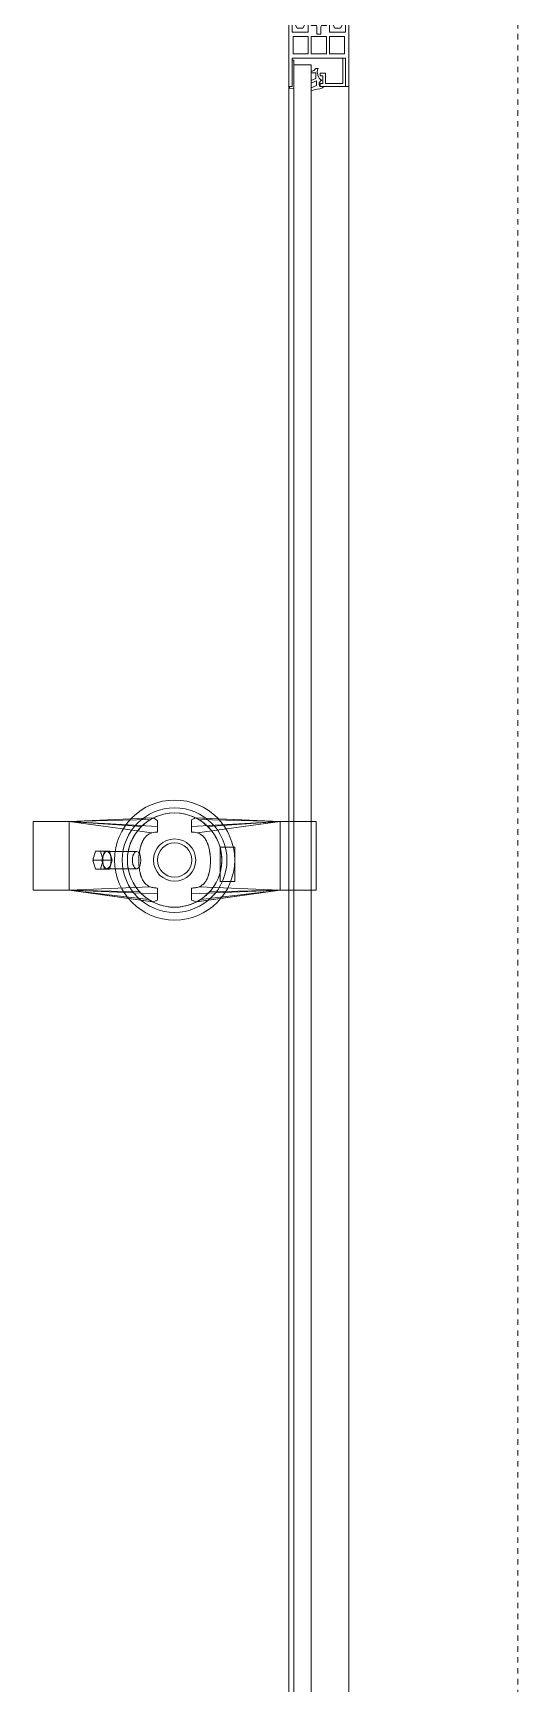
# Model space of a CAD drawing. Header units: millimetres. Extents: x -21807 to 26525, y -2564 to 60640.
# Drawn here: x -14066 to -13784, y 51887 to 52849 of the extents above; entities that cross this region are included whole.
import ezdxf

# ---------------------------------------------------------------- set-up
doc = ezdxf.new("R2010")
doc.units = ezdxf.units.MM
doc.linetypes.add('Dash', pattern=[6.35, 3.175, -3.175])
for name, color, linetype, lineweight in [('A-DETL-GENF', 7, 'Continuous', 5), ('A-GENM', 7, 'Continuous', 5), ('P-PIPE', 7, 'Continuous', 5)]:
    doc.layers.add(name, color=color, linetype=linetype, lineweight=lineweight)
doc.layers.add('A-DOOR', color=5, linetype='Continuous', lineweight=9, true_color=0x0000ff)
doc.layers.add('A-DOOR-HDLN', color=5, linetype='Dash', lineweight=9, true_color=0x0000ff)

# ---------------------------------------------------------------- blocks, each defined once
blk = doc.blocks.new('Automatic-Door_Single_Gilgen_SL-PSXP_Without-Side-Panel_On-Wall - Automatic-Door_Single_Gilgen_SL-PSXP_Without-Side-Panel_On-Wall-1196725-MẶT BẰNG PHÂN VÙNG ÁP SUẤT')
at = {"layer": 'A-DETL-GENF', "color": 254, "lineweight": 9, "true_color": 0xcccccc}
for p, q in [((-545, -25), (-545, -29.5)), ((-543.8, -28), (-543.8, -26.5)), ((-543.8, -26.5), (-541, -26.5)), ((-542.71, -28), (-543.8, -28)), ((-543.58, -29.5), (-542.71, -28)), ((-541, -28), (-532.58, -28)), ((-531.42, -28), (-518.5, -28)), ((-513, -28), (-511, -28)), ((-511, -28), (-511, -31.2)), ((-509.5, -31.2), (-509.5, -28)), ((510, -28), (510, -31.2)), ((511.5, -31.2), (511.5, -28)), ((511.5, -28), (513.5, -28)), ((513.5, -28), (513.5, -29.7)), ((518.5, -28), (531.42, -28)), ((532.58, -28), (541, -28)), ((541, -26.5), (543.8, -26.5)), ((543.8, -28), (542.71, -28)), ((542.71, -28), (543.58, -29.5)), ((543.8, -26.5), (543.8, -28)), ((545, -29.5), (545, -25)), ((-545, -29.5), (-543.58, -29.5)), ((-518.5, -29.7), (-520.1, -29.7)), ((-520.1, -29.7), (-519.5, -30.3)), ((-519.5, -30.3), (-513, -30.3)), ((-511, -31.2), (-509.5, -31.2)), ((500, -34.08), (500, -36.92)), ((500, -38.08), (500, -40.92)), ((510, -31.2), (511.5, -31.2)), ((513.07, -30.1), (511.98, -30.73)), ((512.2, -31.55), (512.2, -33.1)), ((512.2, -33.1), (513.2, -33.1)), ((514.07, -30.6), (513.07, -30.1)), ((513.2, -33.1), (513.2, -31.6)), ((513.2, -31.6), (518.8, -31.6)), ((518.28, -30.6), (514.07, -30.6)), ((514.1, -30.3), (519.5, -30.3)), ((519.1, -30.3), (518.28, -30.6)), ((520.1, -29.7), (518.5, -29.7)), ((520.5, -30.3), (519.1, -30.3)), ((519.5, -30.3), (520.1, -29.7)), ((543.58, -29.5), (545, -29.5)), ((-515.32, -45), (-520, -45)), ((-520, -45), (-520, -46.4)), ((-514.5, -44.7), (-515.32, -45)), ((-513.5, -44.7), (-514.5, -44.7)), ((-512.79, -45.2), (-513.5, -44.7)), ((-511, -45.2), (-512.79, -45.2)), ((-509.5, -43.8), (-511, -43.8)), ((-511, -43.8), (-511, -45.2)), ((-510, -46.4), (-510, -48.14)), ((-509.5, -45.2), (-509.5, -43.8)), ((-508.5, -45.2), (-509.5, -45.2)), ((-508.5, -48.56), (-508.5, -45.2)), ((510, -45.2), (509, -45.2)), ((509, -45.2), (509, -48.56)), ((511.5, -43.8), (510, -43.8)), ((510, -43.8), (510, -45.2)), ((510.5, -48.14), (510.5, -46.4)), ((511.5, -45.2), (511.5, -43.8)), ((513.36, -45.2), (511.5, -45.2)), ((511.98, -44.47), (513.07, -45.1)), ((513.2, -42.1), (512.2, -42.1)), ((512.2, -42.1), (512.2, -43.71)), ((513.07, -45.1), (514.07, -44.6)), ((513.2, -43.6), (513.2, -42.1)), ((518.8, -43.6), (513.2, -43.6)), ((514, -44.7), (513.36, -45.2)), ((515, -44.7), (514, -44.7)), ((514.07, -44.6), (518.32, -44.6)), ((515.74, -45), (515, -44.7)), ((518.32, -44.6), (519.1, -44.9)), ((519.1, -44.9), (520.5, -44.9)), ((-535.76, -51.5), (-543, -51.5)), ((-543, -51.5), (-543, -101.5)), ((-540.5, -66.5), (-540.5, -53.5)), ((-540.5, -53.5), (-534.51, -53.5)), ((-519, -51.5), (-535.76, -51.5)), ((-534.51, -53.5), (-534.51, -55.1)), ((-534.51, -55.1), (-531.56, -55.1)), ((-533.01, -54.1), (-533.01, -52.9)), ((-533.01, -52.9), (-525.16, -52.9)), ((-531.56, -54.1), (-533.01, -54.1)), ((-531.18, -55.1), (-532.88, -55.1)), ((-532.88, -55.1), (-532.88, -56.1)), ((-532.88, -56.1), (-530.02, -56.1)), ((-525.58, -53.1), (-532.58, -53.1)), ((-532.58, -53.1), (-532.58, -54.1)), ((-532.58, -54.1), (-531.18, -54.1)), ((-531.56, -55.1), (-531.56, -54.1)), ((-531.18, -54.1), (-531.18, -55.1)), ((-530.38, -54.1), (-527.78, -54.1)), ((-530.38, -55.1), (-530.38, -54.1)), ((-527.78, -55.1), (-530.38, -55.1)), ((-529.11, -56.14), (-529.98, -61.12)), ((-529.28, -60.64), (-528.49, -56.1)), ((-528.49, -56.1), (-526.06, -56.1)), ((-527.78, -54.1), (-527.78, -55.1)), ((-526.98, -55.1), (-526.98, -54.1)), ((-526.98, -54.1), (-525.58, -54.1)), ((-526.14, -55.1), (-526.98, -55.1)), ((-526.06, -56.1), (-526.92, -61.05)), ((-526.89, -65.52), (-525.25, -56.16)), ((-525.16, -54.1), (-526.71, -54.1)), ((-526.71, -54.1), (-526.71, -55.1)), ((-526.71, -55.1), (-525, -55.1)), ((-525.58, -54.1), (-525.58, -53.1)), ((-525.16, -52.9), (-525.16, -54.1)), ((-525, -55.1), (-519, -52.84)), ((-519, -52.84), (-519, -51.5)), ((-502, -53.3), (-503.76, -53.3)), ((-503.34, -54.8), (-502, -54.8)), ((-502, -54.8), (-502, -57.3)), ((502, -54.8), (503.84, -54.8)), ((504.26, -53.3), (502.5, -53.3)), ((-530.11, -66.5), (-540.5, -66.5)), ((-528.8, -65.7), (-530.11, -66.5)), ((-529.98, -61.12), (-527.02, -61.64)), ((-526.92, -61.05), (-529.28, -60.64)), ((-528, -65.7), (-528.8, -65.7)), ((-528, -66.5), (-528, -65.7)), ((-525, -66.5), (-528, -66.5)), ((-527.02, -61.64), (-527.67, -65.38)), ((-527.67, -65.38), (-526.89, -65.52)), ((-524.2, -65.7), (-525, -65.7)), ((-525, -65.7), (-525, -66.5)), ((-522.89, -66.5), (-524.2, -65.7)), ((-519, -57.9), (-523, -60.21)), ((-523, -60.21), (-523, -61.5)), ((-503, -66.5), (-522.89, -66.5)), ((-517, -57.9), (-519, -57.9)), ((-518.5, -60.1), (-518.5, -58.9)), ((-518.5, -58.9), (-517, -58.9)), ((-517, -58.9), (-517, -57.9)), ((-509.25, -57.9), (-512.5, -57.9)), ((-512.5, -57.9), (-512.5, -58.9)), ((-512.5, -58.9), (-511, -58.9)), ((-511, -58.9), (-511, -60.1)), ((-509.5, -60.5), (-509.5, -59.3)), ((-508, -60.5), (-509.5, -60.5)), ((-502, -60.5), (-503.5, -60.5)), ((-503.5, -60.5), (-503.5, -61.5)), ((-503.5, -61.5), (-501.5, -61.5)), ((-503, -68.5), (-503, -66.5)), ((-501.99, -66.9), (-503, -66.9)), ((-503, -66.9), (-503, -68.5)), ((-502, -59.3), (-502, -60.5)), ((-501.76, -69.5), (-501.99, -66.9)), ((444.99, -66.9), (444.76, -69.5)), ((446, -66.9), (444.99, -66.9)), ((486, -66.49), (446, -66.49)), ((446, -66.49), (446, -68.5)), ((446, -68.5), (446, -66.9)), ((486, -70.6), (486, -66.49)), ((486, -66.99), (486, -70.6)), ((487.5, -66.99), (486, -66.99)), ((-540.5, -99.5), (-540.5, -68.5)), ((-540.5, -68.5), (-534.5, -68.5)), ((-534.5, -68.5), (-534.5, -99.5)), ((-532, -77.8), (-532, -69)), ((-532, -69), (-522, -69)), ((-522, -69), (-522, -77.8)), ((-519.5, -99.5), (-519.5, -68.5)), ((-519.5, -68.5), (-503, -68.5)), ((-503, -68.5), (-518.26, -68.5)), ((-518.26, -68.5), (-518.26, -69.5)), ((-518.26, -69.5), (-501.76, -69.5)), ((444.76, -69.5), (461.26, -69.5)), ((461.26, -68.5), (446, -68.5)), ((446, -68.5), (462.5, -68.5)), ((461.26, -69.5), (461.26, -68.5)), ((462.5, -68.5), (462.5, -99.5)), ((465, -77.8), (465, -69)), ((465, -69), (475, -69)), ((475, -69), (475, -77.8)), ((477.5, -77.8), (477.5, -68.5)), ((477.5, -68.5), (484, -68.5)), ((483.16, -69.56), (480, -71.39)), ((480, -71.39), (480, -74.61)), ((480, -74.61), (483.16, -76.44)), ((484, -70.6), (483.86, -69.81)), ((483.86, -76.19), (484, -75.4)), ((484, -68.5), (484, -70.6)), ((486, -70.6), (484, -70.6)), ((484, -70.6), (486, -70.6)), ((484, -75.4), (486, -75.4)), ((486, -75.4), (484, -75.4)), ((484, -75.4), (484, -77.8)), ((486, -75.4), (486, -92.6)), ((486, -81.6), (486, -75.4)), ((488, -86.24), (488, -73.35)), ((488, -73.35), (494.77, -78.09)), ((488.5, -68.96), (488.5, -67.99)), ((495.63, -76.86), (491.06, -73.66)), ((502, -70.6), (502, -67.5)), ((502, -77.5), (502, -75.4)), ((506, -71.39), (502.84, -69.56)), ((502.84, -76.44), (506, -74.62)), ((510, -67.5), (510, -72)), ((510, -73), (510, -77.5)), ((-530.5, -77.8), (-532, -77.8)), ((-532, -88.4), (-532, -79.6)), ((-532, -79.6), (-530.5, -79.6)), ((-530.5, -79.6), (-530.5, -77.8)), ((-522, -77.8), (-523.5, -77.8)), ((-523.5, -77.8), (-523.5, -79.6)), ((-523.5, -79.6), (-522, -79.6)), ((-522, -79.6), (-522, -88.4)), ((-513.44, -82.17), (-513.44, -83.52)), ((-510.89, -79.5), (-511.9, -79.5)), ((-510.89, -82.3), (-510.89, -79.5)), ((-507.6, -82.3), (-510.89, -82.3)), ((-509.1, -84.71), (-510.7, -84.71)), ((-510.7, -84.71), (-510.7, -87.91)), ((-509.1, -86.31), (-509.1, -84.71)), ((-504.6, -86.31), (-509.1, -86.31)), ((-506.35, -79.5), (-507.6, -82.3)), ((-504.82, -79.5), (-506.35, -79.5)), ((-506.18, -82.56), (-504.82, -79.5)), ((-503.44, -82.56), (-506.18, -82.56)), ((-503, -84.71), (-504.6, -84.71)), ((-504.6, -84.71), (-504.6, -86.31)), ((-502.08, -79.5), (-503.44, -82.56)), ((-503, -99.5), (-503, -84.71)), ((-503, -84.71), (-503, -86.73)), ((-500.42, -79.5), (-502.08, -79.5)), ((445.08, -79.5), (443.42, -79.5)), ((446.44, -82.56), (445.08, -79.5)), ((447.6, -84.71), (446, -84.71)), ((446, -84.71), (446, -99.5)), ((446, -86.73), (446, -84.71)), ((449.18, -82.56), (446.44, -82.56)), ((447.6, -86.31), (447.6, -84.71)), ((452.1, -86.31), (447.6, -86.31)), ((449.35, -79.5), (447.82, -79.5)), ((447.82, -79.5), (449.18, -82.56)), ((450.6, -82.3), (449.35, -79.5)), ((453.89, -82.3), (450.6, -82.3)), ((453.7, -84.71), (452.1, -84.71)), ((452.1, -84.71), (452.1, -86.31)), ((453.7, -87.91), (453.7, -84.71)), ((454.9, -79.5), (453.89, -79.5)), ((453.89, -79.5), (453.89, -82.3)), ((456.44, -83.52), (456.44, -82.17)), ((475, -77.8), (465, -77.8)), ((465, -79.6), (475, -79.6)), ((465, -88.4), (465, -79.6)), ((475, -79.6), (475, -88.4)), ((476.5, -85.1), (476.5, -82.9)), ((476.5, -82.9), (480.76, -82.9)), ((480.76, -85.1), (476.5, -85.1)), ((484, -77.8), (477.5, -77.8)), ((480.76, -82.9), (481.5, -82.56)), ((481.5, -85.44), (480.76, -85.1)), ((481.5, -82.56), (481.5, -79.6)), ((481.5, -79.6), (484, -79.6)), ((481.5, -88.4), (481.5, -85.44)), ((484, -79.6), (484, -81.6)), ((484, -81.6), (486, -81.6)), ((486, -86.4), (484, -86.4)), ((484, -86.4), (484, -88.4)), ((486, -92.6), (486, -86.4)), ((494.87, -80.47), (488, -86.24)), ((510, -79), (510, -83.5)), ((510, -84.5), (510, -89)), ((-522, -88.4), (-532, -88.4)), ((-532, -99), (-532, -90.2)), ((-532, -90.2), (-522, -90.2)), ((-522, -90.2), (-522, -99)), ((-510.7, -87.91), (-504.6, -87.91)), ((-504.6, -87.91), (-504.6, -97.9)), ((447.6, -97.9), (447.6, -87.91)), ((447.6, -87.91), (453.7, -87.91)), ((475, -88.4), (465, -88.4)), ((465, -99), (465, -90.2)), ((465, -90.2), (475, -90.2)), ((475, -90.2), (475, -99)), ((477.5, -99.5), (477.5, -90.2)), ((477.5, -90.2), (484, -90.2)), ((483.16, -91.56), (480, -93.39)), ((480, -93.39), (480, -96.61)), ((484, -88.4), (481.5, -88.4)), ((484, -92.6), (483.86, -91.81)), ((484, -90.2), (484, -92.6)), ((486, -92.6), (484, -92.6)), ((484, -92.6), (486, -92.6)), ((488, -99), (488, -92.53)), ((488, -92.53), (494.51, -97.08)), ((495.37, -95.85), (489.78, -91.94)), ((502, -92.6), (502, -90.5)), ((506, -93.39), (502.84, -91.56)), ((-543, -101.5), (-503, -101.5)), ((-534.5, -99.5), (-540.5, -99.5)), ((-522, -99), (-532, -99)), ((-504.6, -97.9), (-519.5, -97.9)), ((-519.5, -97.9), (-519.5, -99.5)), ((-519.5, -99.5), (-503, -99.5)), ((-503, -99.5), (-519.5, -99.5)), ((-503, -101.5), (-503, -99.5)), ((446, -99.5), (462.5, -99.5)), ((448, -99.5), (446, -99.5)), ((446, -99.5), (446, -101.49)), ((446, -101.49), (486, -101.49)), ((462.5, -97.9), (447.6, -97.9)), ((450, -99.5), (448, -99.5)), ((462.5, -99.5), (450, -99.5)), ((462.5, -99.5), (462.5, -97.9)), ((475, -99), (465, -99)), ((484, -99.5), (477.5, -99.5)), ((480, -96.61), (483.16, -98.44)), ((483.86, -98.19), (484, -97.4)), ((484, -97.4), (486, -97.4)), ((486, -97.4), (484, -97.4)), ((484, -97.4), (484, -99.5)), ((486, -97.4), (486, -100.99)), ((486, -101.49), (486, -97.4)), ((486, -100.99), (496.5, -100.99)), ((495.87, -99), (488, -99)), ((498.5, -101), (500, -101)), ((502, -99.5), (502, -97.4)), ((502.84, -98.44), (506, -96.61)), ((-1571.99, -159.72), (-1571.99, -124.43)), ((-1541.32, -122.5), (-1570.06, -122.5)), ((-1539.99, -126.5), (-1539.99, -123.83)), ((-1539.99, -126.5), (-1565, -126.5)), ((-1565, -126.5), (-1565, -136.5)), ((-1565, -136.5), (-1539.99, -136.5)), ((-1539.99, -157.58), (-1539.99, -136.5)), ((-591, -138.76), (-591, -153.75)), ((-527.26, -136.5), (-588.74, -136.5)), ((-555.1, -141.16), (-560.9, -141.16)), ((-525, -153.75), (-525, -138.76)), ((-560.9, -151.36), (-555.1, -151.36)), ((-1570.21, -161.5), (-1543.91, -161.5))]:
    blk.add_line(p, q, dxfattribs=at)
at = {"layer": 'A-DETL-GENF', "color": 254, "lineweight": 9, "true_color": 0xd9d9d9}
for p, q in [((-500, -25), (-545, -25)), ((-541, -26.5), (-541, -28)), ((-518.5, -28), (-518.5, -29.7)), ((-513, -30.3), (-513, -28)), ((-509.5, -28), (-504, -28)), ((-500, -60), (-500, -25)), ((500, -25), (500, -32.92)), ((545, -25), (500, -25)), ((504.5, -28), (510, -28)), ((518.5, -29.7), (518.5, -28)), ((541, -28), (541, -26.5)), ((-502, -30), (-502, -53.3)), ((502.5, -53.3), (502.5, -30.39)), ((513.5, -29.7), (514.1, -30.3)), ((518.8, -31.6), (518.8, -43.6)), ((520.5, -44.9), (520.5, -30.39)), ((-520, -46.4), (-510, -46.4)), ((500, -42.08), (500, -67)), ((510.5, -46.4), (518.5, -46.4)), ((520.5, -45), (515.74, -45)), ((518.5, -46.4), (518.5, -99.5)), ((520.5, -101.5), (520.5, -45)), ((-508.21, -57.3), (-509.25, -57.9)), ((-508.97, -50.62), (-505.82, -53.77)), ((-504.46, -53.01), (-508.21, -49.26)), ((-502, -57.3), (-508.21, -57.3)), ((502, -66), (502, -54.8)), ((508.71, -49.26), (504.96, -53.01)), ((506.32, -53.77), (509.47, -50.62)), ((-523, -61.5), (-508, -61.5)), ((-511, -60.1), (-518.5, -60.1)), ((-509.5, -59.3), (-502, -59.3)), ((-508, -61.5), (-508, -60.5)), ((500, -67), (489.5, -67)), ((512, -66), (502, -66)), ((512, -99.5), (512, -66)), ((490.13, -69), (498, -69)), ((490.63, -72.14), (496.22, -76.06)), ((498, -75.47), (491.49, -70.92)), ((498, -69), (498, -75.47)), ((500, -70.6), (502, -70.6)), ((502, -70.6), (500, -70.6)), ((502, -75.4), (500, -75.4)), ((500, -75.4), (502, -75.4)), ((502, -67.5), (510, -67.5)), ((506, -74.62), (506, -71.39)), ((496.43, -81.12), (490.16, -86.38)), ((490.16, -86.37), (495.84, -81.61)), ((491.13, -87.53), (498, -81.76)), ((498, -81.76), (498, -94.65)), ((500, -79), (510, -79)), ((500, -89), (500, -79)), ((510, -77.5), (502, -77.5)), ((490.37, -91.14), (494.94, -94.34)), ((498, -94.65), (491.23, -89.91)), ((510, -89), (500, -89)), ((500, -92.6), (502, -92.6)), ((502, -92.6), (500, -92.6)), ((502, -90.5), (510, -90.5)), ((506, -96.61), (506, -93.39)), ((510, -90.5), (510, -99.5)), ((502, -97.4), (500, -97.4)), ((500, -97.4), (502, -97.4)), ((500, -101.5), (520.5, -101.5)), ((510, -99.5), (502, -99.5)), ((518.5, -99.5), (512, -99.5))]:
    blk.add_line(p, q, dxfattribs=at)
at = {"layer": 'A-DETL-GENF', "color": 254, "lineweight": 9, "true_color": 0xe8e8e8}
blk.add_line((502.5, -30.39), (502.5, -30), dxfattribs=at)
at = {"layer": 'A-DETL-GENF', "color": 254, "lineweight": 9, "true_color": 0xe1e1e1}
for p, q in [((520.5, -30.39), (520.5, -30.3)), ((500, -67), (500, -70.6)), ((500, -70.6), (500, -67)), ((500, -75.4), (500, -79)), ((500, -79), (500, -75.4)), ((500, -89), (500, -92.6)), ((500, -92.6), (500, -89)), ((500, -97.4), (500, -101)), ((500, -101), (500, -97.4))]:
    blk.add_line(p, q, dxfattribs=at)
at = {"layer": 'A-DETL-GENF', "color": 254, "lineweight": 9, "true_color": 0xd9d9d9}
for centre, radius, start, end in [((-532, -28), 0.583, 165, 180), ((-532, -28), 0.583, 150, 165), ((-532, -28), 0.583, 45, 75), ((-504, -30), 2, 75, 90), ((504.5, -30), 2, 90, 105), ((532, -28), 0.583, 105, 135), ((532, -28), 0.583, 0, 30), ((-504, -30), 2, 360, 15), ((499.86, -33.5), 0.6, 62.532, 76.428), ((499.71, -37.5), 0.649, 338.71203, 7.09599), ((499.86, -33.5), 0.6, 20.844, 34.74), ((499.86, -33.5), 0.6, 325.26, 20.844), ((504.5, -30), 2, 165, 180), ((499.88, -41.5), 0.595, 21.36351, 49.84819), ((499.88, -41.5), 0.595, 338.63649, 7.12117), ((509.81, -72.5), 0.536, 54.99941, 68.74927), ((509.81, -72.5), 0.536, 41.24956, 54.99941), ((494.5, -78.83), 3, 349.72569, 2.96758), ((509.86, -84), 0.52, 29.59951, 73.99878), ((509.86, -84), 0.52, 286.00122, 330.40049), ((509.86, -84), 0.52, 345.20024, 14.79976), ((496.5, -99.99), 1, 347.87282, 0.85162), ((498.5, -100), 1, 173.8982, 228.81352)]:
    blk.add_arc(centre, radius, start, end, dxfattribs=at)
at = {"layer": 'A-DETL-GENF', "color": 254, "lineweight": 9, "true_color": 0xcccccc}
for centre, radius, start, end in [((-532, -28), 0.583, 120, 150), ((-532, -28), 0.583, 360, 45), ((-504, -30), 2, 45, 75), ((-504, -30), 2, 15, 45), ((504.5, -30), 2, 105, 165), ((532, -28), 0.583, 135, 180), ((532, -28), 0.583, 30, 60), ((499.86, -33.5), 0.6, 283.572, 325.26), ((499.71, -37.5), 0.649, 49.67193, 63.86391), ((499.71, -37.5), 0.649, 296.13609, 338.71203), ((499.71, -37.5), 0.649, 35.47995, 49.67193), ((499.86, -33.5), 0.6, 34.74, 62.532), ((499.71, -37.5), 0.649, 21.28797, 35.47995), ((512.85, -30.93), 0.89, 166.51503, 223.48497), ((499.88, -41.5), 0.595, 64.09053, 78.33287), ((499.88, -41.5), 0.595, 49.84819, 64.09053), ((499.88, -41.5), 0.595, 295.90947, 338.63649), ((512.82, -44.3), 0.859, 136.36603, 191.63397), ((-529.56, -56.06), 0.462, 350.10694, 184.81212), ((-526.14, -56), 0.9, 350.10694, 90), ((-506.5, -48.14), 3.5, 180.00002, 225), ((-507.5, -48.56), 1, 180, 225), ((-503.34, -51.3), 3.5, 225, 270), ((-503.76, -52.3), 1, 225, 270), ((503.84, -51.3), 3.5, 270, 315), ((504.26, -52.3), 1, 270, 315), ((508, -48.56), 1, 315, 359.99998), ((507, -48.14), 3.5, 315, 359.99998), ((-501.5, -60), 1.5, 269.96305, 295.68789), ((-501.5, -60), 1.5, 295.68789, 321.41273), ((-501.5, -60), 1.5, 321.41273, 360), ((487.5, -67.99), 1, 0, 90), ((489.5, -68), 1, 90, 180.85162), ((483.4, -69.99), 0.492, 21.22805, 120), ((483.4, -76.01), 0.492, 240, 338.77195), ((493.5, -68.05), 5, 179.61915, 235), ((494.5, -68.74), 6, 182.13348, 235), ((493.5, -68.05), 3.5, 195.78163, 235), ((493.91, -79.31), 3, 325, 55), ((494.5, -78.52), 3, 357.03242, 55), ((502.86, -75.56), 0.878, 169.75283, 268.70523), ((502.96, -70.52), 0.96, 96.72068, 184.93036), ((509.81, -72.5), 0.536, 291.25073, 305.00059), ((509.81, -72.5), 0.536, 305.00059, 346.25015), ((509.81, -72.5), 0.536, 27.49971, 41.24956), ((509.81, -72.5), 0.536, 346.25015, 27.49971), ((-514.48, -79.79), 2.6, 293.55554, 6.44446), ((-511.18, -88.76), 5.7, 32.02599, 113.40666), ((-504.39, -86.13), 1.99, 45.60863, 168.38542), ((-504.23, -84.37), 2.66, 297.60745, 356.99135), ((-486.78, -85.29), 14.82, 157.00865, 176.99135), ((429.78, -85.29), 14.82, 3.00865, 22.99135), ((447.23, -84.37), 2.66, 183.00865, 242.39255), ((447.39, -86.14), 1.99, 11.61458, 134.39137), ((454.18, -88.76), 5.7, 66.59334, 147.97401), ((457.48, -79.79), 2.6, 173.55554, 246.44446), ((492.09, -88.68), 3, 130, 235), ((493.91, -79.32), 1.5, 310, 55), ((494.5, -78.83), 3, 310, 349.72569), ((483.4, -91.99), 0.492, 21.22805, 120), ((491.61, -89.32), 3.19, 129.69379, 235), ((492.09, -88.68), 1.5, 130, 235), ((491.5, -99.25), 6, 353.8982, 55), ((492.29, -100.06), 5.21, 0.85162, 53.76752), ((502.94, -92.5), 0.943, 95.65101, 186.21555), ((483.4, -98.01), 0.492, 240, 338.77195), ((492.5, -99.95), 3.5, 15.78163, 55), ((496.5, -99.99), 1, 270, 347.87282), ((498.5, -100), 1, 228.81352, 270), ((502.95, -97.49), 0.952, 174.76216, 263.74958), ((-1570.06, -124.43), 1.93, 90, 180), ((-1541.32, -123.83), 1.33, 0, 90), ((-588.74, -138.76), 2.26, 90, 180), ((-560.9, -146.26), 5.1, 90, 270), ((-555.1, -146.26), 5.1, 270, 90), ((-527.26, -138.76), 2.26, 0, 90), ((-587.31, -152.29), 3.96, 201.56918, 248.43082), ((-528.69, -152.29), 3.96, 291.56918, 338.43082), ((-1570.21, -159.72), 1.78, 180, 270), ((-1543.91, -157.58), 3.92, 270, 0), ((-558, 30.71), 189.21, 260.64054, 279.35946)]:
    blk.add_arc(centre, radius, start, end, dxfattribs=at)
at = {"layer": 'A-DETL-GENF', "color": 254, "lineweight": 9, "true_color": 0xe1e1e1}
for centre, radius, start, end in [((-532, -28), 0.583, 105, 120), ((-532, -28), 0.583, 90, 105), ((-532, -28), 0.583, 75, 90), ((532, -28), 0.583, 90, 105), ((532, -28), 0.583, 75, 90), ((532, -28), 0.583, 60, 75), ((499.71, -37.5), 0.649, 7.09599, 21.28797), ((499.88, -41.5), 0.595, 281.66713, 295.90947), ((499.88, -41.5), 0.595, 7.12117, 21.36351), ((493.91, -79.31), 3, 310, 325), ((509.86, -84), 0.52, 14.79976, 29.59951), ((509.86, -84), 0.52, 330.40049, 345.20024)]:
    blk.add_arc(centre, radius, start, end, dxfattribs=at)
at = {"layer": 'A-DOOR-HDLN', "color": 254, "lineweight": 13, "true_color": 0xccccff}
for p, q in [((-1565, -25), (-1565, -200)), ((535, -27.89), (535, -200)), ((-1565, -200), (535, -200))]:
    blk.add_line(p, q, dxfattribs=at)
at = {"layer": 'A-DOOR-HDLN', "color": 254, "lineweight": 13, "true_color": 0xd9d9f7}
blk.add_line((535, -25), (535, -26.86), dxfattribs=at)
at = {"layer": 'A-GENM', "color": 254, "lineweight": 9, "true_color": 0xcccccc}
for p, q in [((-503, -66.5), (446, -66.5)), ((458.5, -69.5), (-514.5, -69.5)), ((-514.5, -69.5), (-514.5, -79.5)), ((458.5, -79.5), (458.5, -69.5)), ((-514.5, -79.5), (458.5, -79.5)), ((-503, -101.5), (446, -101.5)), ((-525, -126.5), (-1565, -126.5)), ((-1565, -126.5), (-1565, -136.5)), ((-525, -136.5), (-525, -126.5)), ((-1565, -136.5), (-525, -136.5))]:
    blk.add_line(p, q, dxfattribs=at)
blk = doc.blocks.new('AK-SGS-M3-A_rvt-1-MẶT BẰNG PHÂN VÙNG ÁP SUẤT')
at = {"layer": 'A-DOOR', "color": 9, "lineweight": 13, "true_color": 0xaaaad4, "rotation": 89.99999999999993}
blk.add_blockref('Automatic-Door_Single_Gilgen_SL-PSXP_Without-Side-Panel_On-Wall - Automatic-Door_Single_Gilgen_SL-PSXP_Without-Side-Panel_On-Wall-1196725-MẶT BẰNG PHÂN VÙNG ÁP SUẤT', (-13983.59, 52371.94), dxfattribs=at)
blk = doc.blocks.new('PG_DongHoDoNuoc - ĐẦU NỐI ĐỒNG HỒ ĐO CHÊNH ÁP-V156-MẶT BẰNG PHÂN VÙNG ÁP SUẤT')
at = {"layer": 'P-PIPE', "color": 251, "true_color": 0x666666}
for p, q in [((-61.5, 22.5), (-82.5, 22.5)), ((-82.5, 22.5), (-82.5, 2.5)), ((-61.5, 22.5), (-82.5, 22.5)), ((-82.5, 22.5), (-82.5, 2.5)), ((-61.5, 22.5), (-12.32, 24.58)), ((-61.5, 22.5), (-12.32, 24.58)), ((-61.5, 22.5), (-12.32, 24.58)), ((-61.5, 22.5), (-12.32, 24.58)), ((-61.5, 22.5), (-12.32, 24.58)), ((-61.5, 22.5), (-12.32, 24.58)), ((-14.17, 23.57), (-61.5, 22.5)), ((-14.17, 23.57), (-61.5, 22.5)), ((-61.5, 2.5), (-61.5, 22.5)), ((-61.5, 22.5), (-61.5, -17.5)), ((-19.38, 19.51), (-61.5, 22.5)), ((-9.89, 19.58), (-61.5, 22.5)), ((-13.21, 15.91), (-61.5, 22.5)), ((-61.5, 22.5), (-61.5, -17.5)), ((-61.5, 2.5), (-61.5, 22.5)), ((-61.5, 22.5), (-61.5, -17.5)), ((-19.38, 19.51), (-61.5, 22.5)), ((-9.89, 19.58), (-61.5, 22.5)), ((-13.21, 15.91), (-61.5, 22.5)), ((-61.5, 22.5), (-61.5, -17.5)), ((-9.89, 19.58), (-9.89, 22.9)), ((-9.89, 19.58), (-9.89, 22.9)), ((-9.89, 16.28), (-9.89, 19.58)), ((-9.89, 16.28), (-9.89, 19.58)), ((9.89, 23.37), (9.89, 19.58)), ((9.89, 23.37), (9.89, 19.58)), ((61.5, 22.5), (9.89, 19.58)), ((61.5, 22.5), (9.89, 19.58)), ((9.89, 19.58), (9.89, 16.27)), ((9.89, 19.58), (9.89, 16.27)), ((11.87, 24.6), (61.5, 22.5)), ((11.87, 24.6), (61.5, 22.5)), ((12.32, 24.58), (61.5, 22.5)), ((12.32, 24.58), (61.5, 22.5)), ((61.5, 22.5), (13.21, 15.91)), ((61.5, 22.5), (13.21, 15.91)), ((61.5, 22.5), (14.17, 23.57)), ((61.5, 22.5), (14.17, 23.57)), ((61.5, 22.5), (19.38, 19.51)), ((61.5, 22.5), (19.38, 19.51)), ((82.5, 22.5), (61.5, 22.5)), ((61.5, 22.5), (61.5, 2.5)), ((61.5, -17.5), (61.5, 22.5)), ((61.5, -17.5), (61.5, 22.5)), ((82.5, 22.5), (61.5, 22.5)), ((61.5, 22.5), (61.5, 2.5)), ((61.5, -17.5), (61.5, 22.5)), ((61.5, -17.5), (61.5, 22.5)), ((82.5, 2.5), (82.5, 22.5)), ((82.5, 2.5), (82.5, 22.5)), ((-82.5, 2.5), (-82.5, -17.5)), ((-82.5, 2.5), (-82.5, -17.5)), ((-61.5, -17.5), (-61.5, 2.5)), ((-61.5, -17.5), (-61.5, 2.5)), ((-46.1, 5.2), (-47.6, 0)), ((-46.1, 5.2), (-47.6, 0)), ((-43.1, 5.2), (-46.1, 5.2)), ((-40.91, 5.2), (-46.1, 5.2)), ((-43.1, 5.2), (-46.1, 5.2)), ((-40.91, 5.2), (-46.1, 5.2)), ((-41.6, 0), (-43.1, 5.2)), ((-43.1, 5.2), (-37.91, 5.2)), ((-41.6, 0), (-43.1, 5.2)), ((-43.1, 5.2), (-37.91, 5.2)), ((-42.41, 0), (-40.91, 5.2)), ((-42.41, 0), (-40.91, 5.2)), ((-40.91, 5.2), (-37.91, 5.2)), ((-40.91, 5.2), (-37.91, 5.2)), ((-22.09, 5), (-39.41, 5)), ((-22.09, 5), (-39.41, 5)), ((-37.91, 5.2), (-36.41, 0)), ((-37.91, 5.2), (-36.41, 0)), ((26.46, -12.5), (26.46, 7.5)), ((26.46, 7.5), (35, 7.5)), ((35, 7.5), (26.46, 7.5)), ((26.46, 7.5), (26.46, -12.5)), ((26.46, -12.5), (26.46, 7.5)), ((26.46, 7.5), (35, 7.5)), ((35, 7.5), (26.46, 7.5)), ((26.46, 7.5), (26.46, -12.5)), ((35, 7.5), (35, -12.5)), ((35, -12.5), (35, 7.5)), ((35, 7.5), (35, -12.5)), ((35, -12.5), (35, 7.5)), ((61.5, 2.5), (61.5, -17.5)), ((61.5, 2.5), (61.5, -17.5)), ((82.5, -17.5), (82.5, 2.5)), ((82.5, -17.5), (82.5, 2.5)), ((-47.6, 0), (-46.1, -5.2)), ((-47.6, 0), (-42.41, 0)), ((-47.6, 0), (-46.1, -5.2)), ((-47.6, 0), (-42.41, 0)), ((-46.1, -5.2), (-43.1, -5.2)), ((-46.1, -5.2), (-40.91, -5.2)), ((-46.1, -5.2), (-43.1, -5.2)), ((-46.1, -5.2), (-40.91, -5.2)), ((-43.1, -5.2), (-41.6, 0)), ((-43.1, -5.2), (-41.6, 0)), ((-43.1, -5.2), (-37.91, -5.2)), ((-43.1, -5.2), (-37.91, -5.2)), ((-40.91, -5.2), (-42.41, 0)), ((-40.91, -5.2), (-42.41, 0)), ((-41.6, 0), (-36.41, 0)), ((-41.6, 0), (-36.41, 0)), ((-37.91, -5.2), (-40.91, -5.2)), ((-37.91, -5.2), (-40.91, -5.2)), ((-39.41, -5), (-22.09, -5)), ((-39.41, -5), (-22.09, -5)), ((-36.41, 0), (-37.91, -5.2)), ((-36.41, 0), (-37.91, -5.2)), ((-82.5, -17.5), (-61.5, -17.5)), ((-82.5, -17.5), (-61.5, -17.5)), ((-14.27, -15.63), (-61.5, -17.5)), ((-14.27, -15.63), (-61.5, -17.5)), ((-12.95, -24.26), (-61.5, -17.5)), ((-12.95, -24.26), (-61.5, -17.5)), ((-14.99, -23.06), (-61.5, -17.5)), ((-20.28, -18.57), (-61.5, -17.5)), ((-9.89, -19.58), (-61.5, -17.5)), ((-61.5, -17.5), (-12.47, -24.33)), ((-12.95, -24.26), (-61.5, -17.5)), ((-12.95, -24.26), (-61.5, -17.5)), ((-14.99, -23.06), (-61.5, -17.5)), ((-20.28, -18.57), (-61.5, -17.5)), ((-9.89, -19.58), (-61.5, -17.5)), ((-61.5, -17.5), (-12.47, -24.33)), ((-9.89, -19.58), (-9.89, -16.27)), ((-9.89, -19.58), (-9.89, -16.27)), ((9.89, -16.27), (9.89, -19.58)), ((9.89, -16.27), (9.89, -19.58)), ((61.5, -17.5), (9.89, -19.58)), ((61.5, -17.5), (9.89, -19.58)), ((12.47, -24.33), (61.5, -17.5)), ((12.47, -24.33), (61.5, -17.5)), ((61.5, -17.5), (12.95, -24.26)), ((61.5, -17.5), (12.95, -24.26)), ((61.5, -17.5), (14.27, -15.63)), ((61.5, -17.5), (14.27, -15.63)), ((61.5, -17.5), (14.99, -23.06)), ((61.5, -17.5), (14.99, -23.06)), ((61.5, -17.5), (20.28, -18.57)), ((61.5, -17.5), (20.28, -18.57)), ((35, -12.5), (26.46, -12.5)), ((26.46, -12.5), (35, -12.5)), ((35, -12.5), (26.46, -12.5)), ((26.46, -12.5), (35, -12.5)), ((61.5, -17.5), (82.5, -17.5)), ((61.5, -17.5), (82.5, -17.5)), ((-9.89, -23.37), (-9.89, -19.58)), ((-9.89, -23.37), (-9.89, -19.58)), ((9.89, -19.58), (9.89, -23.37)), ((9.89, -19.58), (9.89, -23.37))]:
    blk.add_line(p, q, dxfattribs=at)
for radius, start, end in [(35, 0, 180), (35, 0, 180), (35, 0, 180), (35, 0, 180), (30.5, 0, 180), (30.5, 0, 180), (30.5, 0, 180), (30.5, 0, 180), (27.5, 0, 180), (27.5, 0, 180), (27.5, 0, 180), (27.5, 0, 180), (27.5, 63.37819, 116.69802), (27.5, 63.37819, 116.69802), (12.32, 0, 180), (12.32, 0, 180), (10, 360, 180), (10, 360, 180), (35, 180, 0), (35, 180, 0), (35, 180, 0), (35, 180, 0), (30.5, 180, 0), (30.5, 180, 0), (30.5, 180, 0), (30.5, 180, 0), (27.5, 180, 0), (27.5, 180, 0), (27.5, 180, 0), (27.5, 180, 0), (12.32, 180, 0), (12.32, 180, 0), (10, 180, 360), (10, 180, 360), (27.5, 241.91795, 298.08205), (27.5, 241.91795, 298.08205)]:
    blk.add_arc((0, 0), radius, start, end, dxfattribs=at)
for centre, start_param, end_param in [((-39.41, 0), 0, 3.141593), ((-39.41, 0), 0, 3.141593), ((-39.41, 0), 3.141593, 6.283185), ((-39.41, 0), 3.141593, 6.283185), ((-22.09, 0), 0, 3.141593), ((-22.09, 0), 0, 3.141593), ((-22.09, 0), 3.141593, 6.283185), ((-22.09, 0), 3.141593, 6.283185)]:
    blk.add_ellipse(centre, major_axis=(0, 5), ratio=0.5, start_param=start_param, end_param=end_param, dxfattribs=at)
for points, knots in [([(-27.5, 0), (-27.5, 0.92), (-27.41, 2.76), (-27.06, 5.02), (-26.66, 6.8), (-26.29, 8.11), (-25.93, 9.18), (-25.61, 10.03), (-25.36, 10.65), (-25.09, 11.26), (-24.72, 12.07), (-24.22, 13.05), (-23.67, 14), (-23.21, 14.76), (-22.84, 15.32), (-22.46, 15.87), (-21.93, 16.6), (-20.95, 17.85), (-20.03, 18.87), (-19.38, 19.51)], [-1, -1, -1, -1, -0.875, -0.75, -0.6875, -0.625, -0.5625, -0.53125, -0.5, -0.46875, -0.4375, -0.375, -0.3125, -0.28125, -0.25, -0.21875, -0.1875, -0.125, 0, 0, 0, 0]), ([(-27.5, 0), (-27.5, 0.92), (-27.41, 2.76), (-27.06, 5.02), (-26.66, 6.8), (-26.29, 8.11), (-25.93, 9.18), (-25.61, 10.03), (-25.36, 10.65), (-25.09, 11.26), (-24.72, 12.07), (-24.22, 13.05), (-23.67, 14), (-23.21, 14.76), (-22.84, 15.32), (-22.46, 15.87), (-21.93, 16.6), (-20.95, 17.85), (-20.03, 18.87), (-19.38, 19.51)], [-1, -1, -1, -1, -0.875, -0.75, -0.6875, -0.625, -0.5625, -0.53125, -0.5, -0.46875, -0.4375, -0.375, -0.3125, -0.28125, -0.25, -0.21875, -0.1875, -0.125, 0, 0, 0, 0]), ([(-19.38, 19.51), (-18.84, 20.04), (-18.13, 20.7), (-17.29, 21.39), (-16.98, 21.63), (-16.75, 21.81), (-16.51, 21.99), (-16.28, 22.17), (-16.04, 22.34), (-15.81, 22.5), (-15.57, 22.67), (-15.34, 22.83), (-15.11, 22.98), (-14.89, 23.12), (-14.69, 23.25), (-14.44, 23.4), (-14.27, 23.51), (-14.17, 23.57)], [-1, -1, -1, -1, -0.666667, -0.583333, -0.541667, -0.5, -0.458333, -0.416667, -0.375, -0.333333, -0.291667, -0.25, -0.208333, -0.166667, -0.125, -0.083333, 0, 0, 0, 0]), ([(-19.38, 19.51), (-18.84, 20.04), (-18.13, 20.7), (-17.29, 21.39), (-16.98, 21.63), (-16.75, 21.81), (-16.51, 21.99), (-16.28, 22.17), (-16.04, 22.34), (-15.81, 22.5), (-15.57, 22.67), (-15.34, 22.83), (-15.11, 22.98), (-14.89, 23.12), (-14.69, 23.25), (-14.44, 23.4), (-14.27, 23.51), (-14.17, 23.57)], [-1, -1, -1, -1, -0.666667, -0.583333, -0.541667, -0.5, -0.458333, -0.416667, -0.375, -0.333333, -0.291667, -0.25, -0.208333, -0.166667, -0.125, -0.083333, 0, 0, 0, 0]), ([(14.17, 23.57), (14.43, 23.41), (14.75, 23.21), (15.15, 22.95), (15.42, 22.77), (15.76, 22.53), (16.11, 22.29), (16.38, 22.09), (16.79, 21.79), (17.84, 20.96), (18.76, 20.13), (19.38, 19.51)], [-1, -1, -1, -1, -0.85, -0.8125, -0.775, -0.7, -0.625, -0.5875, -0.55, -0.4, 0, 0, 0, 0]), ([(14.17, 23.57), (14.43, 23.41), (14.75, 23.21), (15.15, 22.95), (15.42, 22.77), (15.76, 22.53), (16.11, 22.29), (16.38, 22.09), (16.79, 21.79), (17.84, 20.96), (18.76, 20.13), (19.38, 19.51)], [-1, -1, -1, -1, -0.85, -0.8125, -0.775, -0.7, -0.625, -0.5875, -0.55, -0.4, 0, 0, 0, 0]), ([(19.38, 19.51), (20.03, 18.87), (20.95, 17.85), (21.93, 16.6), (22.46, 15.88), (22.84, 15.32), (23.21, 14.76), (23.67, 14.01), (24.22, 13.06), (24.71, 12.08), (25.09, 11.28), (25.35, 10.66), (25.6, 10.04), (25.92, 9.2), (26.28, 8.13), (26.65, 6.81), (27.06, 5.04), (27.41, 2.77), (27.5, 0.93), (27.5, 0)], [-1, -1, -1, -1, -0.875, -0.8125, -0.78125, -0.75, -0.71875, -0.6875, -0.625, -0.5625, -0.53125, -0.5, -0.46875, -0.4375, -0.375, -0.3125, -0.25, -0.125, 0, 0, 0, 0]), ([(19.38, 19.51), (20.03, 18.87), (20.95, 17.85), (21.93, 16.6), (22.46, 15.88), (22.84, 15.32), (23.21, 14.76), (23.67, 14.01), (24.22, 13.06), (24.71, 12.08), (25.09, 11.28), (25.35, 10.66), (25.6, 10.04), (25.92, 9.2), (26.28, 8.13), (26.65, 6.81), (27.06, 5.04), (27.41, 2.77), (27.5, 0.93), (27.5, 0)], [-1, -1, -1, -1, -0.875, -0.8125, -0.78125, -0.75, -0.71875, -0.6875, -0.625, -0.5625, -0.53125, -0.5, -0.46875, -0.4375, -0.375, -0.3125, -0.25, -0.125, 0, 0, 0, 0]), ([(-13.21, 15.91), (-13.57, 15.79), (-14.27, 15.51), (-15.27, 14.95), (-16.04, 14.38), (-16.54, 13.93), (-16.81, 13.65), (-17.02, 13.44), (-17.21, 13.23), (-17.46, 12.92), (-17.86, 12.36), (-18.26, 11.67), (-18.62, 10.96), (-18.86, 10.41), (-19.05, 9.95), (-19.2, 9.58), (-19.31, 9.31), (-19.42, 9.03), (-19.55, 8.66), (-19.77, 8.01), (-20.02, 7.06), (-20.22, 6.1), (-20.37, 5.33), (-20.47, 4.75), (-20.56, 4.17), (-20.67, 3.38), (-20.82, 2), (-20.87, 0.81), (-20.87, 0)], [-1, -1, -1, -1, -0.9375, -0.875, -0.8125, -0.78125, -0.765625, -0.75, -0.734375, -0.71875, -0.6875, -0.625, -0.59375, -0.5625, -0.53125, -0.515625, -0.5, -0.484375, -0.46875, -0.4375, -0.375, -0.3125, -0.28125, -0.25, -0.21875, -0.1875, -0.125, 0, 0, 0, 0]), ([(-13.21, 15.91), (-13.57, 15.79), (-14.27, 15.51), (-15.27, 14.95), (-16.04, 14.38), (-16.54, 13.93), (-16.81, 13.65), (-17.02, 13.44), (-17.21, 13.23), (-17.46, 12.92), (-17.86, 12.36), (-18.26, 11.67), (-18.62, 10.96), (-18.86, 10.41), (-19.05, 9.95), (-19.2, 9.58), (-19.31, 9.31), (-19.42, 9.03), (-19.55, 8.66), (-19.77, 8.01), (-20.02, 7.06), (-20.22, 6.1), (-20.37, 5.33), (-20.47, 4.75), (-20.56, 4.17), (-20.67, 3.38), (-20.82, 2), (-20.87, 0.81), (-20.87, 0)], [-1, -1, -1, -1, -0.9375, -0.875, -0.8125, -0.78125, -0.765625, -0.75, -0.734375, -0.71875, -0.6875, -0.625, -0.59375, -0.5625, -0.53125, -0.515625, -0.5, -0.484375, -0.46875, -0.4375, -0.375, -0.3125, -0.28125, -0.25, -0.21875, -0.1875, -0.125, 0, 0, 0, 0]), ([(20.87, 0), (20.87, 0.81), (20.82, 2), (20.67, 3.38), (20.56, 4.17), (20.47, 4.75), (20.37, 5.33), (20.22, 6.1), (20.02, 7.06), (19.77, 8.01), (19.55, 8.66), (19.42, 9.03), (19.31, 9.31), (19.2, 9.58), (19.05, 9.95), (18.86, 10.41), (18.62, 10.96), (18.26, 11.67), (17.86, 12.36), (17.46, 12.92), (17.21, 13.23), (17.02, 13.44), (16.81, 13.65), (16.54, 13.93), (16.04, 14.38), (15.27, 14.95), (14.27, 15.51), (13.57, 15.79), (13.21, 15.91)], [-1, -1, -1, -1, -0.875, -0.8125, -0.78125, -0.75, -0.71875, -0.6875, -0.625, -0.5625, -0.53125, -0.515625, -0.5, -0.484375, -0.46875, -0.4375, -0.40625, -0.375, -0.3125, -0.28125, -0.265625, -0.25, -0.234375, -0.21875, -0.1875, -0.125, -0.0625, 0, 0, 0, 0]), ([(20.87, 0), (20.87, 0.81), (20.82, 2), (20.67, 3.38), (20.56, 4.17), (20.47, 4.75), (20.37, 5.33), (20.22, 6.1), (20.02, 7.06), (19.77, 8.01), (19.55, 8.66), (19.42, 9.03), (19.31, 9.31), (19.2, 9.58), (19.05, 9.95), (18.86, 10.41), (18.62, 10.96), (18.26, 11.67), (17.86, 12.36), (17.46, 12.92), (17.21, 13.23), (17.02, 13.44), (16.81, 13.65), (16.54, 13.93), (16.04, 14.38), (15.27, 14.95), (14.27, 15.51), (13.57, 15.79), (13.21, 15.91)], [-1, -1, -1, -1, -0.875, -0.8125, -0.78125, -0.75, -0.71875, -0.6875, -0.625, -0.5625, -0.53125, -0.515625, -0.5, -0.484375, -0.46875, -0.4375, -0.40625, -0.375, -0.3125, -0.28125, -0.265625, -0.25, -0.234375, -0.21875, -0.1875, -0.125, -0.0625, 0, 0, 0, 0]), ([(-20.28, -18.57), (-21.05, -17.73), (-22.13, -16.4), (-23.23, -14.74), (-23.81, -13.77), (-24.22, -13.03), (-24.61, -12.28), (-25.09, -11.27), (-25.64, -9.99), (-26.11, -8.67), (-26.43, -7.59), (-26.66, -6.78), (-26.85, -5.95), (-27.08, -4.84), (-27.39, -2.87), (-27.5, -1.15), (-27.5, 0)], [-1, -1, -1, -1, -0.833333, -0.75, -0.708333, -0.666667, -0.625, -0.583333, -0.5, -0.416667, -0.375, -0.333333, -0.291667, -0.25, -0.166667, 0, 0, 0, 0]), ([(-20.28, -18.57), (-21.05, -17.73), (-22.13, -16.4), (-23.23, -14.74), (-23.81, -13.77), (-24.22, -13.03), (-24.61, -12.28), (-25.09, -11.27), (-25.64, -9.99), (-26.11, -8.67), (-26.43, -7.59), (-26.66, -6.78), (-26.85, -5.95), (-27.08, -4.84), (-27.39, -2.87), (-27.5, -1.15), (-27.5, 0)], [-1, -1, -1, -1, -0.833333, -0.75, -0.708333, -0.666667, -0.625, -0.583333, -0.5, -0.416667, -0.375, -0.333333, -0.291667, -0.25, -0.166667, 0, 0, 0, 0]), ([(-20.87, 0), (-20.9, -0.77), (-20.88, -1.91), (-20.78, -3.23), (-20.7, -3.98), (-20.63, -4.53), (-20.55, -5.09), (-20.44, -5.82), (-20.28, -6.74), (-20.08, -7.64), (-19.9, -8.27), (-19.79, -8.62), (-19.7, -8.89), (-19.61, -9.16), (-19.48, -9.51), (-19.26, -10.13), (-18.9, -11.01), (-18.46, -11.86), (-18.11, -12.42), (-17.89, -12.72), (-17.72, -12.94), (-17.54, -13.16), (-17.3, -13.44), (-16.85, -13.9), (-16.15, -14.51), (-15.25, -15.14), (-14.6, -15.48), (-14.27, -15.63)], [-1, -1, -1, -1, -0.875, -0.8125, -0.78125, -0.75, -0.71875, -0.6875, -0.625, -0.5625, -0.53125, -0.515625, -0.5, -0.484375, -0.46875, -0.4375, -0.375, -0.3125, -0.28125, -0.265625, -0.25, -0.234375, -0.21875, -0.1875, -0.125, -0.0625, 0, 0, 0, 0]), ([(-20.87, 0), (-20.9, -0.77), (-20.88, -1.91), (-20.78, -3.23), (-20.7, -3.98), (-20.63, -4.53), (-20.55, -5.09), (-20.44, -5.82), (-20.28, -6.74), (-20.08, -7.64), (-19.9, -8.27), (-19.79, -8.62), (-19.7, -8.89), (-19.61, -9.16), (-19.48, -9.51), (-19.26, -10.13), (-18.9, -11.01), (-18.46, -11.86), (-18.11, -12.42), (-17.89, -12.72), (-17.72, -12.94), (-17.54, -13.16), (-17.3, -13.44), (-16.85, -13.9), (-16.15, -14.51), (-15.25, -15.14), (-14.6, -15.48), (-14.27, -15.63)], [-1, -1, -1, -1, -0.875, -0.8125, -0.78125, -0.75, -0.71875, -0.6875, -0.625, -0.5625, -0.53125, -0.515625, -0.5, -0.484375, -0.46875, -0.4375, -0.375, -0.3125, -0.28125, -0.265625, -0.25, -0.234375, -0.21875, -0.1875, -0.125, -0.0625, 0, 0, 0, 0]), ([(14.27, -15.63), (14.6, -15.48), (15.25, -15.14), (16.15, -14.51), (16.85, -13.9), (17.3, -13.44), (17.54, -13.16), (17.72, -12.94), (17.89, -12.72), (18.11, -12.42), (18.46, -11.86), (18.9, -11.01), (19.26, -10.13), (19.48, -9.51), (19.61, -9.16), (19.7, -8.89), (19.79, -8.62), (19.9, -8.27), (20.08, -7.64), (20.28, -6.74), (20.44, -5.82), (20.55, -5.09), (20.63, -4.53), (20.7, -3.98), (20.78, -3.23), (20.88, -1.91), (20.9, -0.77), (20.87, 0)], [-1, -1, -1, -1, -0.9375, -0.875, -0.8125, -0.78125, -0.765625, -0.75, -0.734375, -0.71875, -0.6875, -0.625, -0.5625, -0.53125, -0.515625, -0.5, -0.484375, -0.46875, -0.4375, -0.375, -0.3125, -0.28125, -0.25, -0.21875, -0.1875, -0.125, 0, 0, 0, 0]), ([(14.27, -15.63), (14.6, -15.48), (15.25, -15.14), (16.15, -14.51), (16.85, -13.9), (17.3, -13.44), (17.54, -13.16), (17.72, -12.94), (17.89, -12.72), (18.11, -12.42), (18.46, -11.86), (18.9, -11.01), (19.26, -10.13), (19.48, -9.51), (19.61, -9.16), (19.7, -8.89), (19.79, -8.62), (19.9, -8.27), (20.08, -7.64), (20.28, -6.74), (20.44, -5.82), (20.55, -5.09), (20.63, -4.53), (20.7, -3.98), (20.78, -3.23), (20.88, -1.91), (20.9, -0.77), (20.87, 0)], [-1, -1, -1, -1, -0.9375, -0.875, -0.8125, -0.78125, -0.765625, -0.75, -0.734375, -0.71875, -0.6875, -0.625, -0.5625, -0.53125, -0.515625, -0.5, -0.484375, -0.46875, -0.4375, -0.375, -0.3125, -0.28125, -0.25, -0.21875, -0.1875, -0.125, 0, 0, 0, 0]), ([(27.5, 0), (27.5, -1.16), (27.39, -2.88), (27.08, -4.85), (26.85, -5.97), (26.65, -6.79), (26.43, -7.61), (26.1, -8.68), (25.64, -10), (25.09, -11.28), (24.61, -12.29), (24.22, -13.04), (23.81, -13.78), (23.22, -14.75), (22.13, -16.4), (21.05, -17.73), (20.28, -18.57)], [-1, -1, -1, -1, -0.833333, -0.75, -0.708333, -0.666667, -0.625, -0.583333, -0.5, -0.416667, -0.375, -0.333333, -0.291667, -0.25, -0.166667, 0, 0, 0, 0]), ([(27.5, 0), (27.5, -1.16), (27.39, -2.88), (27.08, -4.85), (26.85, -5.97), (26.65, -6.79), (26.43, -7.61), (26.1, -8.68), (25.64, -10), (25.09, -11.28), (24.61, -12.29), (24.22, -13.04), (23.81, -13.78), (23.22, -14.75), (22.13, -16.4), (21.05, -17.73), (20.28, -18.57)], [-1, -1, -1, -1, -0.833333, -0.75, -0.708333, -0.666667, -0.625, -0.583333, -0.5, -0.416667, -0.375, -0.333333, -0.291667, -0.25, -0.166667, 0, 0, 0, 0]), ([(-14.99, -23.06), (-15.1, -22.98), (-15.29, -22.86), (-15.56, -22.68), (-15.76, -22.53), (-15.99, -22.38), (-16.22, -22.2), (-16.47, -22.03), (-16.71, -21.84), (-16.94, -21.66), (-17.18, -21.47), (-17.42, -21.28), (-17.74, -21.02), (-18.13, -20.68), (-19.04, -19.86), (-19.75, -19.15), (-20.28, -18.57)], [-1, -1, -1, -1, -0.916667, -0.875, -0.833333, -0.791667, -0.75, -0.708333, -0.666667, -0.625, -0.583333, -0.541667, -0.5, -0.416667, -0.333333, 0, 0, 0, 0]), ([(-14.99, -23.06), (-15.1, -22.98), (-15.29, -22.86), (-15.56, -22.68), (-15.76, -22.53), (-15.99, -22.38), (-16.22, -22.2), (-16.47, -22.03), (-16.71, -21.84), (-16.94, -21.66), (-17.18, -21.47), (-17.42, -21.28), (-17.74, -21.02), (-18.13, -20.68), (-19.04, -19.86), (-19.75, -19.15), (-20.28, -18.57)], [-1, -1, -1, -1, -0.916667, -0.875, -0.833333, -0.791667, -0.75, -0.708333, -0.666667, -0.625, -0.583333, -0.541667, -0.5, -0.416667, -0.333333, 0, 0, 0, 0]), ([(20.28, -18.57), (19.97, -18.91), (19.33, -19.58), (18.47, -20.39), (17.75, -21.01), (17.29, -21.38), (16.92, -21.68), (16.55, -21.96), (16.08, -22.31), (15.53, -22.7), (15.17, -22.94), (14.99, -23.06)], [-1, -1, -1, -1, -0.8, -0.6, -0.5, -0.4, -0.35, -0.3, -0.2, -0.1, 0, 0, 0, 0]), ([(20.28, -18.57), (19.97, -18.91), (19.33, -19.58), (18.47, -20.39), (17.75, -21.01), (17.29, -21.38), (16.92, -21.68), (16.55, -21.96), (16.08, -22.31), (15.53, -22.7), (15.17, -22.94), (14.99, -23.06)], [-1, -1, -1, -1, -0.8, -0.6, -0.5, -0.4, -0.35, -0.3, -0.2, -0.1, 0, 0, 0, 0])]:
    blk.add_open_spline(points, degree=3, knots=knots, dxfattribs=at)
for points in [[(-14.17, 23.57), (-13.57, 23.93), (-12.65, 24.43), (-12.33, 24.58), (-12.32, 24.58)], [(-14.17, 23.57), (-13.57, 23.93), (-12.65, 24.43), (-12.33, 24.58), (-12.32, 24.58)], [(-12.32, 24.58), (-12.33, 24.58), (-12.34, 24.58), (-12.35, 24.57), (-12.36, 24.57)], [(-12.32, 24.58), (-12.33, 24.58), (-12.34, 24.58), (-12.35, 24.57), (-12.36, 24.57)], [(-12.36, 24.57), (-12.22, 24.48), (-11.65, 24.12), (-10.55, 23.38), (-9.89, 22.9)], [(-12.36, 24.57), (-12.22, 24.48), (-11.65, 24.12), (-10.55, 23.38), (-9.89, 22.9)], [(-9.89, 22.9), (-9.89, 22.08), (-9.89, 20.16), (-9.89, 17.67), (-9.89, 16.28)], [(-9.89, 22.9), (-9.89, 22.08), (-9.89, 20.16), (-9.89, 17.67), (-9.89, 16.28)], [(9.89, 23.37), (10.37, 23.68), (11.2, 24.18), (11.71, 24.49), (11.87, 24.6)], [(9.89, 23.37), (10.37, 23.68), (11.2, 24.18), (11.71, 24.49), (11.87, 24.6)], [(9.89, 16.27), (9.89, 17.8), (9.89, 20.52), (9.89, 22.54), (9.89, 23.37)], [(9.89, 16.27), (9.89, 17.8), (9.89, 20.52), (9.89, 22.54), (9.89, 23.37)], [(11.87, 24.6), (11.97, 24.6), (12.14, 24.59), (12.27, 24.59), (12.32, 24.58)], [(11.87, 24.6), (11.97, 24.6), (12.14, 24.59), (12.27, 24.59), (12.32, 24.58)], [(12.32, 24.58), (12.45, 24.52), (12.89, 24.3), (13.69, 23.86), (14.17, 23.57)], [(12.32, 24.58), (12.45, 24.52), (12.89, 24.3), (13.69, 23.86), (14.17, 23.57)], [(-9.89, 16.28), (-10.45, 16.28), (-11.57, 16.22), (-12.67, 16.03), (-13.21, 15.91)], [(-9.89, 16.28), (-10.45, 16.28), (-11.57, 16.22), (-12.67, 16.03), (-13.21, 15.91)], [(13.21, 15.91), (12.67, 16.03), (11.57, 16.22), (10.45, 16.28), (9.89, 16.27)], [(13.21, 15.91), (12.67, 16.03), (11.57, 16.22), (10.45, 16.28), (9.89, 16.27)], [(-14.27, -15.63), (-13.56, -15.86), (-12.11, -16.2), (-10.63, -16.29), (-9.89, -16.27)], [(-14.27, -15.63), (-13.56, -15.86), (-12.11, -16.2), (-10.63, -16.29), (-9.89, -16.27)], [(-9.89, -16.27), (-9.89, -17.81), (-9.89, -20.54), (-9.89, -22.55), (-9.89, -23.37)], [(-9.89, -16.27), (-9.89, -17.81), (-9.89, -20.54), (-9.89, -22.55), (-9.89, -23.37)], [(9.89, -16.27), (10.63, -16.29), (12.11, -16.2), (13.56, -15.86), (14.27, -15.63)], [(9.89, -16.27), (10.63, -16.29), (12.11, -16.2), (13.56, -15.86), (14.27, -15.63)], [(9.89, -23.37), (9.89, -22.55), (9.89, -20.54), (9.89, -17.81), (9.89, -16.27)], [(9.89, -23.37), (9.89, -22.55), (9.89, -20.54), (9.89, -17.81), (9.89, -16.27)], [(-12.95, -24.26), (-12.97, -24.25), (-13.34, -24.06), (-14.35, -23.47), (-14.99, -23.06)], [(-12.95, -24.26), (-12.97, -24.25), (-13.34, -24.06), (-14.35, -23.47), (-14.99, -23.06)], [(-12.47, -24.33), (-12.57, -24.32), (-12.75, -24.29), (-12.89, -24.27), (-12.95, -24.26)], [(-12.47, -24.33), (-12.57, -24.32), (-12.75, -24.29), (-12.89, -24.27), (-12.95, -24.26)], [(-9.89, -23.37), (-10.56, -23.59), (-11.68, -23.96), (-12.3, -24.22), (-12.47, -24.33)], [(-9.89, -23.37), (-10.56, -23.59), (-11.68, -23.96), (-12.3, -24.22), (-12.47, -24.33)], [(12.47, -24.33), (12.3, -24.22), (11.68, -23.96), (10.56, -23.59), (9.89, -23.37)], [(12.47, -24.33), (12.3, -24.22), (11.68, -23.96), (10.56, -23.59), (9.89, -23.37)], [(12.95, -24.26), (12.89, -24.27), (12.75, -24.29), (12.57, -24.32), (12.47, -24.33)], [(12.95, -24.26), (12.89, -24.27), (12.75, -24.29), (12.57, -24.32), (12.47, -24.33)], [(14.99, -23.06), (14.48, -23.39), (13.62, -23.9), (13.11, -24.18), (12.95, -24.26)], [(14.99, -23.06), (14.48, -23.39), (13.62, -23.9), (13.11, -24.18), (12.95, -24.26)]]:
    blk.add_open_spline(points, degree=3, dxfattribs=at)
blk = doc.blocks.new('AK-SGS-M3-Hrvt_rvt-1-MẶT BẰNG PHÂN VÙNG ÁP SUẤT')
at = {"layer": 'P-PIPE', "lineweight": 9}
blk.add_blockref('PG_DongHoDoNuoc - ĐẦU NỐI ĐỒNG HỒ ĐO CHÊNH ÁP-V156-MẶT BẰNG PHÂN VÙNG ÁP SUẤT', (-13983.64, 52366.94), dxfattribs=at)

msp = doc.modelspace()

# ---------------------------------------------------------------- block references
at = {"lineweight": 5}
for name in ['AK-SGS-M3-A_rvt-1-MẶT BẰNG PHÂN VÙNG ÁP SUẤT', 'AK-SGS-M3-Hrvt_rvt-1-MẶT BẰNG PHÂN VÙNG ÁP SUẤT']:
    msp.add_blockref(name, (0, 0), dxfattribs=at)

doc.saveas('drawing.dxf')
